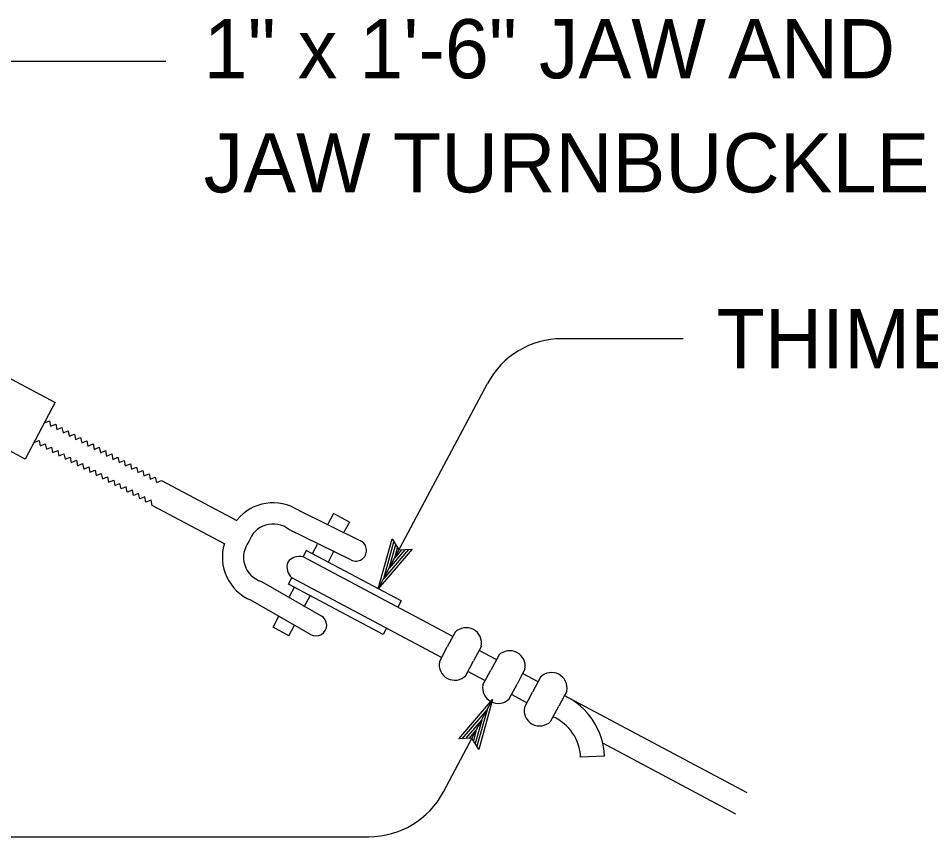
# Model space of a CAD drawing. Extents: x -894 to 866, y -472 to 714.
# Drawn here: x -497.1 to -389.2, y 66.2 to 163.1 of the extents above; entities that cross this region are included whole.
import ezdxf

# ---------------------------------------------------------------- set-up
doc = ezdxf.new("R2010")
doc.units = 0
for name, color, linetype in [('56 Stage 3 Anno', 7, 'Continuous'), ('57 Undefined', 7, 'Continuous'), ('60 Nongeo Data', 7, 'Continuous')]:
    doc.layers.add(name, color=color, linetype=linetype)

msp = doc.modelspace()

# ---------------------------------------------------------------- linework, layer by layer
at = {"layer": '56 Stage 3 Anno'}
for p, q in [((-479.65, 157.98), (-512.98, 157.98)), ((-418.46, 125.17), (-432.78, 125.17)), ((-454.52, 95.58), (-441.62, 119.86)), ((-454.52, 95.58), (-452.88, 101.5)), ((-452.88, 101.5), (-452.88, 101.5)), ((-452.88, 101.5), (-452.08, 100.17)), ((-453.87, 96.81), (-452.67, 101.12)), ((-453.22, 98.01), (-452.45, 100.8)), ((-452.57, 99.23), (-452.24, 100.43)), ((-450.52, 100.25), (-454.52, 95.58)), ((-450.94, 100.22), (-453.87, 96.79)), ((-451.37, 100.18), (-453.22, 98.01)), ((-451.76, 100.19), (-452.57, 99.23)), ((-452.08, 100.17), (-450.52, 100.25)), ((-450.52, 100.25), (-450.52, 100.25)), ((-454.52, 95.58), (-454.52, 95.58)), ((-446.81, 71.54), (-441, 82.48)), ((-445, 77.81), (-441, 82.48)), ((-441, 82.48), (-442.64, 76.56)), ((-441, 82.48), (-441, 82.48)), ((-444.58, 77.84), (-441.64, 81.27)), ((-441.65, 81.25), (-442.85, 76.94)), ((-444.15, 77.88), (-442.29, 80.04)), ((-442.29, 80.04), (-443.07, 77.26)), ((-443.76, 77.87), (-442.94, 78.83)), ((-442.94, 78.83), (-443.27, 77.63)), ((-443.44, 77.89), (-445, 77.81)), ((-445, 77.81), (-445, 77.81)), ((-442.64, 76.56), (-443.44, 77.89)), ((-442.64, 76.56), (-442.64, 76.56)), ((-565.15, 66.24), (-455.64, 66.24))]:
    msp.add_line(p, q, dxfattribs=at)
for centre, start, end in [((-432.78, 115.17), 90, 152.0086), ((-455.64, 76.24), 270, 332.0087)]:
    msp.add_arc(centre, 10, start, end, dxfattribs=at)
at = {"layer": '60 Nongeo Data'}
for p, q in [((-499.06, 121.01), (-492.72, 117.63)), ((-492.72, 117.64), (-496.29, 110.93)), ((-494.01, 115.2), (-493.4, 115.45)), ((-493.4, 115.45), (-493.27, 114.81)), ((-493.27, 114.81), (-492.67, 115.06)), ((-492.67, 115.06), (-492.53, 114.42)), ((-492.53, 114.42), (-491.93, 114.66)), ((-491.93, 114.66), (-491.8, 114.02)), ((-496.29, 110.93), (-502.62, 114.3)), ((-491.8, 114.02), (-491.19, 114.27)), ((-491.19, 114.27), (-491.06, 113.63)), ((-491.06, 113.63), (-490.46, 113.88)), ((-490.46, 113.88), (-490.33, 113.24)), ((-490.33, 113.24), (-489.72, 113.49)), ((-489.72, 113.49), (-489.59, 112.85)), ((-495.24, 112.88), (-494.64, 113.13)), ((-494.64, 113.13), (-494.5, 112.49)), ((-494.5, 112.49), (-493.9, 112.74)), ((-493.9, 112.74), (-493.77, 112.1)), ((-493.77, 112.1), (-493.16, 112.34)), ((-493.16, 112.34), (-493.03, 111.71)), ((-489.59, 112.85), (-488.99, 113.1)), ((-488.99, 113.1), (-488.86, 112.46)), ((-488.86, 112.46), (-488.25, 112.71)), ((-488.25, 112.71), (-488.12, 112.07)), ((-488.12, 112.07), (-487.52, 112.32)), ((-487.52, 112.32), (-487.38, 111.68)), ((-493.03, 111.71), (-492.43, 111.95)), ((-492.43, 111.95), (-492.3, 111.32)), ((-492.3, 111.32), (-491.69, 111.56)), ((-491.69, 111.56), (-491.56, 110.92)), ((-491.56, 110.92), (-490.96, 111.17)), ((-490.96, 111.17), (-490.82, 110.53)), ((-487.38, 111.68), (-486.78, 111.93)), ((-486.78, 111.93), (-486.65, 111.28)), ((-486.65, 111.28), (-486.04, 111.53)), ((-486.04, 111.53), (-485.91, 110.89)), ((-490.82, 110.53), (-490.22, 110.78)), ((-490.22, 110.78), (-490.09, 110.14)), ((-490.09, 110.14), (-489.49, 110.39)), ((-489.49, 110.39), (-489.35, 109.75)), ((-485.91, 110.89), (-485.31, 111.14)), ((-485.31, 111.14), (-485.18, 110.5)), ((-485.18, 110.5), (-484.57, 110.75)), ((-484.57, 110.75), (-484.44, 110.11)), ((-484.44, 110.11), (-483.84, 110.36)), ((-483.84, 110.36), (-483.71, 109.72)), ((-489.35, 109.75), (-488.75, 110)), ((-488.75, 110), (-488.62, 109.36)), ((-488.62, 109.36), (-488.01, 109.6)), ((-488.01, 109.6), (-487.88, 108.97)), ((-487.88, 108.97), (-487.28, 109.21)), ((-487.28, 109.21), (-487.15, 108.58)), ((-483.71, 109.72), (-483.1, 109.97)), ((-483.1, 109.97), (-482.97, 109.33)), ((-482.97, 109.33), (-482.37, 109.58)), ((-482.37, 109.58), (-482.23, 108.94)), ((-482.23, 108.94), (-481.63, 109.19)), ((-481.63, 109.19), (-481.5, 108.55)), ((-487.15, 108.58), (-486.54, 108.82)), ((-486.54, 108.82), (-486.41, 108.18)), ((-486.41, 108.18), (-485.81, 108.43)), ((-485.81, 108.43), (-485.67, 107.79)), ((-485.67, 107.79), (-485.07, 108.04)), ((-484.94, 107.4), (-485.07, 108.04)), ((-481.5, 108.55), (-480.89, 108.79)), ((-480.89, 108.79), (-480.76, 108.15)), ((-480.76, 108.15), (-480.16, 108.4)), ((-480.16, 108.4), (-471.26, 103.67)), ((-484.34, 107.65), (-484.94, 107.4)), ((-484.2, 107.01), (-484.34, 107.65)), ((-483.6, 107.26), (-484.2, 107.01)), ((-483.47, 106.62), (-483.6, 107.26)), ((-482.87, 106.86), (-483.47, 106.62)), ((-482.73, 106.23), (-482.87, 106.86)), ((-482.13, 106.47), (-482.73, 106.23)), ((-482, 105.84), (-482.13, 106.47)), ((-481.39, 106.08), (-482, 105.84)), ((-481.26, 105.45), (-481.39, 106.08)), ((-472.72, 100.91), (-481.26, 105.45)), ((-463.96, 104.87), (-456.63, 101.26)), ((-459.81, 104.47), (-460.52, 103.13)), ((-457.94, 103.47), (-459.81, 104.47)), ((-457.75, 98.99), (-465.08, 102.59)), ((-457.94, 103.47), (-458.58, 102.26)), ((-472.72, 100.93), (-472.72, 100.91)), ((-461.75, 100.82), (-462.33, 99.73)), ((-463.03, 100.1), (-463.42, 99.36)), ((-445.7, 89.94), (-463.42, 99.36)), ((-451.82, 94.14), (-463.03, 100.1)), ((-459.76, 100.05), (-460.46, 98.73)), ((-468.35, 96.44), (-461.26, 92.37)), ((-465.14, 96.13), (-464.75, 96.87)), ((-453.94, 90.17), (-465.14, 96.13)), ((-447.03, 87.44), (-464.75, 96.87)), ((-465.02, 94.67), (-464.44, 95.76)), ((-462.52, 90.17), (-469.61, 94.23)), ((-463.27, 93.44), (-462.57, 94.76)), ((-451.82, 94.14), (-452.21, 93.41)), ((-466.96, 91.02), (-466.27, 92.32)), ((-465.09, 90.02), (-466.96, 91.02)), ((-465.09, 90.02), (-464.43, 91.26)), ((-453.54, 90.91), (-453.94, 90.17)), ((-445.44, 90.43), (-446.36, 88.69)), ((-447.29, 86.95), (-446.36, 88.7)), ((-442.33, 88.78), (-443.26, 87.04)), ((-440.56, 87.21), (-442.59, 88.29)), ((-440.28, 87.7), (-441.21, 85.95)), ((-444.18, 85.3), (-443.25, 87.05)), ((-441.9, 84.71), (-443.92, 85.79)), ((-442.14, 84.2), (-441.21, 85.96)), ((-437.45, 85.54), (-438.11, 84.3)), ((-437.18, 86.06), (-437.45, 85.55)), ((-435.61, 84.58), (-437.45, 85.56)), ((-438.76, 83.07), (-438.11, 84.31)), ((-435.33, 85.13), (-436.29, 83.33)), ((-437.24, 81.54), (-436.28, 83.34)), ((-432.23, 83.48), (-433.18, 81.68)), ((-439.04, 82.55), (-438.77, 83.06)), ((-436.94, 82.07), (-438.78, 83.05)), ((-410.88, 71.44), (-432.52, 82.94)), ((-434.14, 79.89), (-433.18, 81.69)), ((-412.22, 68.92), (-427.97, 77.3)), ((-427.77, 75.78), (-430.6, 75.66))]:
    msp.add_line(p, q, dxfattribs=at)
for centre, radius, start, end in [((-466.95, 100.23), 5.52, 57.1863, 140.6471), ((-466.95, 100.23), 3.01, 51.5576, 162.005), ((-467.44, 99.31), 5.52, 162.8645, 247.3189), ((-467.44, 99.31), 3.01, 141.995, 252.4424), ((-457.18, 100.12), 1.27, 243.5435, 64.1029), ((-463.84, 97.7), 1.71, 75.9057, 143.8005), ((-463.61, 98.14), 1.71, 160.3006, 228.0943), ((-461.89, 91.27), 1.27, 239.8971, 60.4565), ((-444.14, 89.13), 1.84, 348.9832, 135.0417), ((-438.98, 86.41), 1.84, 348.9832, 135.0417), ((-445.48, 86.6), 1.84, 168.9583, 315.0167), ((-434.03, 83.83), 1.84, 348.9832, 135.0417), ((-440.34, 83.85), 1.84, 168.9583, 315.0167), ((-436.06, 75.43), 8.3, 2.3905, 64.7831), ((-435.44, 81.19), 1.84, 168.9583, 315.0167), ((-436.06, 75.43), 5.47, 2.3905, 65.9106)]:
    msp.add_arc(centre, radius, start, end, dxfattribs=at)

# ---------------------------------------------------------------- texts
at = {"layer": '57 Undefined'}
for s, p in [('1" x 1\'-6" JAW AND', (-475.17, 155.98)), ('JAW TURNBUCKLE', (-475.17, 142.48)), ('THIMBLE', (-414.51, 121.67))]:
    msp.add_text(s, height=7, rotation=360, dxfattribs=at).set_placement(p)

doc.saveas('drawing.dxf')
